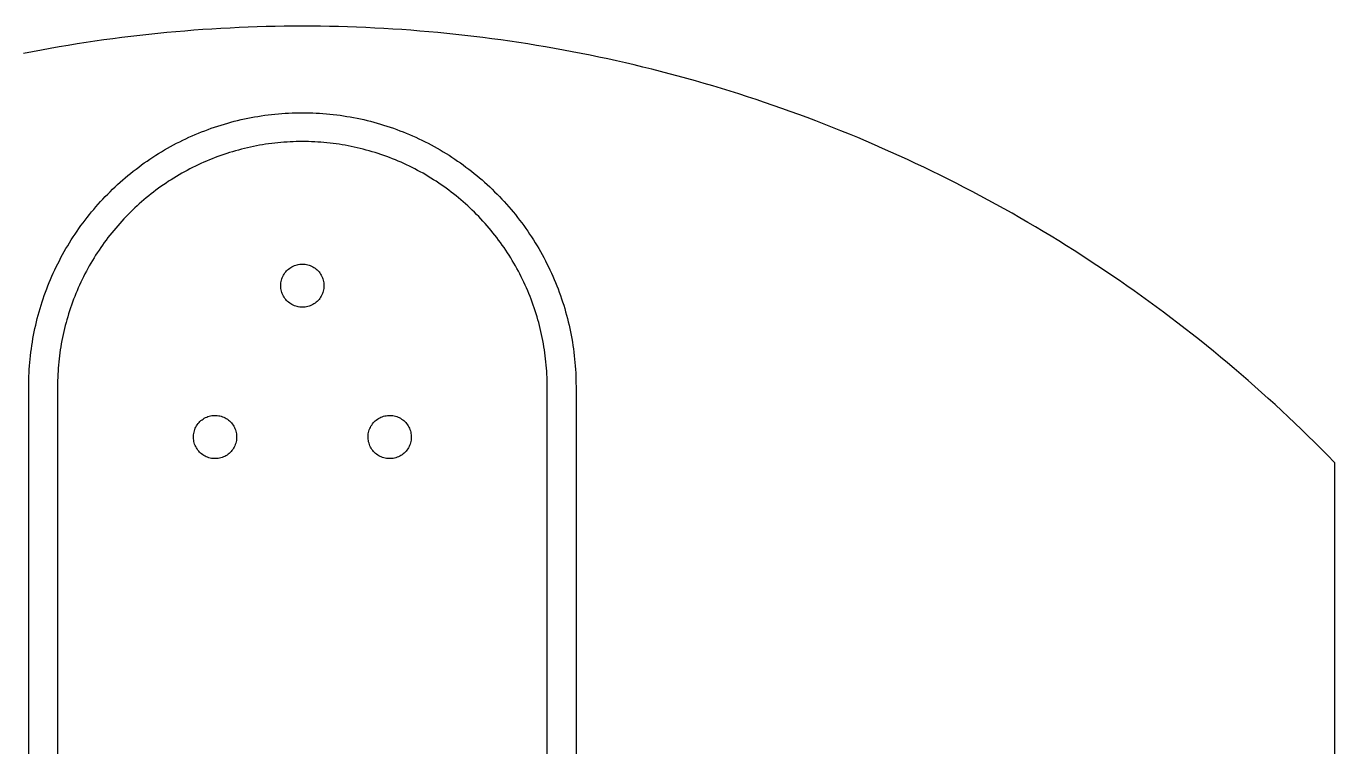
# Model space of a CAD drawing. Header units: metres. Extents: x -72 to 72, y -100 to 100.
# Drawn here: x -19.2 to 71.7, y 50 to 100 of the extents above; entities that cross this region are included whole.
import ezdxf

# ---------------------------------------------------------------- set-up
doc = ezdxf.new("R2010")
doc.units = ezdxf.units.M

msp = doc.modelspace()

# ---------------------------------------------------------------- linework, layer by layer
for p, q in [((-3.14107, 99.9507), (-3.76901, 99.9289)), ((-2.513, 99.9684), (-3.14107, 99.9507)), ((-1.88484, 99.9822), (-2.513, 99.9684)), ((-1.25659, 99.9921), (-1.88484, 99.9822)), ((-0.62831, 99.998), (-1.25659, 99.9921)), ((0, 100), (-0.62831, 99.998)), ((0.62831, 99.998), (0, 100)), ((1.25659, 99.9921), (0.62831, 99.998)), ((1.88484, 99.9822), (1.25659, 99.9921)), ((2.513, 99.9684), (1.88484, 99.9822)), ((3.14107, 99.9507), (2.513, 99.9684)), ((3.76901, 99.9289), (3.14107, 99.9507)), ((-13.779, 99.0461), (-14.4011, 98.9576)), ((-13.1564, 99.1308), (-13.779, 99.0461)), ((-12.5333, 99.2115), (-13.1564, 99.1308)), ((-11.9097, 99.2883), (-12.5333, 99.2115)), ((-11.2856, 99.3611), (-11.9097, 99.2883)), ((-10.6611, 99.4301), (-11.2856, 99.3611)), ((-10.0362, 99.4951), (-10.6611, 99.4301)), ((-9.41083, 99.5562), (-10.0362, 99.4951)), ((-8.78511, 99.6134), (-9.41083, 99.5562)), ((-8.15906, 99.6666), (-8.78511, 99.6134)), ((-7.53267, 99.7159), (-8.15906, 99.6666)), ((-6.90599, 99.7612), (-7.53267, 99.7159)), ((-6.27904, 99.8027), (-6.90599, 99.7612)), ((-5.65184, 99.8401), (-6.27904, 99.8027)), ((-5.02443, 99.8737), (-5.65184, 99.8401)), ((-4.3968, 99.9033), (-5.02443, 99.8737)), ((-3.76901, 99.9289), (-4.3968, 99.9033)), ((4.3968, 99.9033), (3.76901, 99.9289)), ((5.02443, 99.8737), (4.3968, 99.9033)), ((5.65184, 99.8401), (5.02443, 99.8737)), ((6.27904, 99.8027), (5.65184, 99.8401)), ((6.90599, 99.7612), (6.27904, 99.8027)), ((7.53267, 99.7159), (6.90599, 99.7612)), ((8.15906, 99.6666), (7.53267, 99.7159)), ((8.78511, 99.6134), (8.15906, 99.6666)), ((9.41083, 99.5562), (8.78511, 99.6134)), ((10.0362, 99.4951), (9.41083, 99.5562)), ((10.6611, 99.4301), (10.0362, 99.4951)), ((11.2856, 99.3611), (10.6611, 99.4301)), ((11.9097, 99.2883), (11.2856, 99.3611)), ((12.5333, 99.2115), (11.9097, 99.2883)), ((13.1564, 99.1308), (12.5333, 99.2115)), ((13.779, 99.0461), (13.1564, 99.1308)), ((14.4011, 98.9576), (13.779, 99.0461)), ((-18.7381, 98.2287), (-19.3549, 98.109)), ((-18.1206, 98.3445), (-18.7381, 98.2287)), ((-17.5023, 98.4564), (-18.1206, 98.3445)), ((-16.8833, 98.5645), (-17.5023, 98.4564)), ((-16.2637, 98.6686), (-16.8833, 98.5645)), ((-15.6434, 98.7688), (-16.2637, 98.6686)), ((-15.0226, 98.8652), (-15.6434, 98.7688)), ((-14.4011, 98.9576), (-15.0226, 98.8652)), ((15.0226, 98.8652), (14.4011, 98.9576)), ((15.6434, 98.7688), (15.0226, 98.8652)), ((16.2637, 98.6686), (15.6434, 98.7688)), ((16.8833, 98.5645), (16.2637, 98.6686)), ((17.5023, 98.4564), (16.8833, 98.5645)), ((18.1206, 98.3445), (17.5023, 98.4564)), ((18.7381, 98.2287), (18.1206, 98.3445)), ((19.3549, 98.109), (18.7381, 98.2287)), ((19.971, 97.9855), (19.3549, 98.109)), ((20.5863, 97.8581), (19.971, 97.9855)), ((21.2007, 97.7268), (20.5863, 97.8581)), ((21.8143, 97.5917), (21.2007, 97.7268)), ((22.4271, 97.4527), (21.8143, 97.5917)), ((23.0389, 97.3098), (22.4271, 97.4527)), ((23.6499, 97.1632), (23.0389, 97.3098)), ((24.2599, 97.0126), (23.6499, 97.1632)), ((24.869, 96.8583), (24.2599, 97.0126)), ((25.4771, 96.7001), (24.869, 96.8583)), ((26.0841, 96.5382), (25.4771, 96.7001)), ((26.6902, 96.3724), (26.0841, 96.5382)), ((27.2952, 96.2028), (26.6902, 96.3724)), ((27.8991, 96.0294), (27.2952, 96.2028)), ((28.5019, 95.8522), (27.8991, 96.0294)), ((29.1036, 95.6712), (28.5019, 95.8522)), ((29.7041, 95.4865), (29.1036, 95.6712)), ((30.3035, 95.2979), (29.7041, 95.4865)), ((30.9017, 95.1056), (30.3035, 95.2979)), ((31.4986, 94.9096), (30.9017, 95.1056)), ((32.0944, 94.7098), (31.4986, 94.9096)), ((32.6888, 94.5063), (32.0944, 94.7098)), ((33.282, 94.299), (32.6888, 94.5063)), ((-4.02811, 93.5681), (-3.79446, 93.6172)), ((-3.79446, 93.6172), (-3.56023, 93.6635)), ((-3.56023, 93.6635), (-3.32541, 93.7067)), ((-3.32541, 93.7067), (-3.09009, 93.747)), ((-3.09009, 93.747), (-2.85426, 93.7844)), ((-2.85426, 93.7844), (-2.618, 93.8188)), ((-2.618, 93.8188), (-2.3813, 93.8502)), ((-2.3813, 93.8502), (-2.14424, 93.8786)), ((-2.14424, 93.8786), (-1.90685, 93.9041)), ((-1.90685, 93.9041), (-1.66914, 93.9265)), ((-1.66914, 93.9265), (-1.43118, 93.946)), ((-1.43118, 93.946), (-1.19299, 93.9625)), ((-1.19299, 93.9625), (-0.95462, 93.976)), ((-0.95462, 93.976), (-0.7161, 93.9865)), ((-0.7161, 93.9865), (-0.47745, 93.994)), ((-0.47745, 93.994), (-0.23874, 93.9985)), ((-0.23874, 93.9985), (0, 94)), ((0, 94), (0.23875, 93.9985)), ((0.23875, 93.9985), (0.47746, 93.994)), ((0.47746, 93.994), (0.71611, 93.9865)), ((0.71611, 93.9865), (0.95464, 93.976)), ((0.95464, 93.976), (1.19301, 93.9625)), ((1.19301, 93.9625), (1.4312, 93.946)), ((1.4312, 93.946), (1.66916, 93.9265)), ((1.66916, 93.9265), (1.90686, 93.9041)), ((1.90686, 93.9041), (2.14426, 93.8786)), ((2.14426, 93.8786), (2.38132, 93.8502)), ((2.38132, 93.8502), (2.61801, 93.8188)), ((2.61801, 93.8188), (2.85428, 93.7844)), ((2.85428, 93.7844), (3.0901, 93.747)), ((3.0901, 93.747), (3.32542, 93.7067)), ((3.32542, 93.7067), (3.56024, 93.6635)), ((3.56024, 93.6635), (3.79448, 93.6172)), ((3.79448, 93.6172), (4.02812, 93.5681)), ((33.8738, 94.0881), (33.282, 94.299)), ((34.4643, 93.8734), (33.8738, 94.0881)), ((35.0534, 93.655), (34.4643, 93.8734)), ((35.6412, 93.4329), (35.0534, 93.655)), ((-6.99434, 92.6657), (-6.7718, 92.7522)), ((-6.7718, 92.7522), (-6.54819, 92.8359)), ((-6.54819, 92.8359), (-6.32355, 92.9168)), ((-6.32355, 92.9168), (-6.0979, 92.9949)), ((-6.0979, 92.9949), (-5.87131, 93.0701)), ((-5.87131, 93.0701), (-5.64377, 93.1424)), ((-5.64377, 93.1424), (-5.41534, 93.2119)), ((-5.41534, 93.2119), (-5.18607, 93.2785)), ((-5.18607, 93.2785), (-4.95596, 93.3422)), ((-4.95596, 93.3422), (-4.72508, 93.4031)), ((-4.72508, 93.4031), (-4.49345, 93.461)), ((-4.49345, 93.461), (-4.26112, 93.516)), ((-4.26112, 93.516), (-4.02811, 93.5681)), ((4.02812, 93.5681), (4.26114, 93.516)), ((4.26114, 93.516), (4.49347, 93.461)), ((4.49347, 93.461), (4.7251, 93.4031)), ((4.7251, 93.4031), (4.95598, 93.3422)), ((4.95598, 93.3422), (5.18608, 93.2785)), ((5.18608, 93.2785), (5.41536, 93.2119)), ((5.41536, 93.2119), (5.64378, 93.1424)), ((5.64378, 93.1424), (5.87132, 93.0701)), ((5.87132, 93.0701), (6.09792, 92.9949)), ((6.09792, 92.9949), (6.32356, 92.9168)), ((6.32356, 92.9168), (6.5482, 92.8359)), ((6.5482, 92.8359), (6.77182, 92.7522)), ((6.77182, 92.7522), (6.99435, 92.6657)), ((36.2275, 93.2071), (35.6412, 93.4329)), ((36.8125, 92.9776), (36.2275, 93.2071)), ((37.3959, 92.7445), (36.8125, 92.9776)), ((37.9779, 92.5077), (37.3959, 92.7445)), ((-8.94336, 91.7635), (-8.73199, 91.8746)), ((-8.73199, 91.8746), (-8.51926, 91.983)), ((-8.51926, 91.983), (-8.30518, 92.0887)), ((-8.30518, 92.0887), (-8.08978, 92.1917)), ((-8.08978, 92.1917), (-7.87311, 92.292)), ((-7.87311, 92.292), (-7.6552, 92.3896)), ((-7.6552, 92.3896), (-7.43608, 92.4844)), ((-7.43608, 92.4844), (-7.21577, 92.5765)), ((-7.21577, 92.5765), (-6.99434, 92.6657)), ((-2.76482, 91.7737), (-2.97537, 91.7376)), ((-2.55382, 91.8071), (-2.76482, 91.7737)), ((-2.34241, 91.8378), (-2.55382, 91.8071)), ((-2.13065, 91.8659), (-2.34241, 91.8378)), ((-1.91853, 91.8914), (-2.13065, 91.8659)), ((-1.70613, 91.9142), (-1.91853, 91.8914)), ((-1.49345, 91.9343), (-1.70613, 91.9142)), ((-1.28053, 91.9517), (-1.49345, 91.9343)), ((-1.06741, 91.9664), (-1.28053, 91.9517)), ((-0.85413, 91.9785), (-1.06741, 91.9664)), ((-0.64072, 91.9879), (-0.85413, 91.9785)), ((-0.42718, 91.9946), (-0.64072, 91.9879)), ((-0.21359, 91.9987), (-0.42718, 91.9946)), ((0, 92), (-0.21359, 91.9987)), ((0.21361, 91.9987), (0, 92)), ((0.4272, 91.9946), (0.21361, 91.9987)), ((0.64073, 91.9879), (0.4272, 91.9946)), ((0.85414, 91.9785), (0.64073, 91.9879)), ((1.06743, 91.9664), (0.85414, 91.9785)), ((1.28055, 91.9517), (1.06743, 91.9664)), ((1.49347, 91.9343), (1.28055, 91.9517)), ((1.70615, 91.9142), (1.49347, 91.9343)), ((1.91855, 91.8914), (1.70615, 91.9142)), ((2.13066, 91.8659), (1.91855, 91.8914)), ((2.34242, 91.8378), (2.13066, 91.8659)), ((2.55383, 91.8071), (2.34242, 91.8378)), ((2.76483, 91.7737), (2.55383, 91.8071)), ((2.97539, 91.7376), (2.76483, 91.7737)), ((6.99435, 92.6657), (7.21579, 92.5765)), ((7.21579, 92.5765), (7.4361, 92.4844)), ((7.4361, 92.4844), (7.65521, 92.3896)), ((7.65521, 92.3896), (7.87312, 92.292)), ((7.87312, 92.292), (8.0898, 92.1917)), ((8.0898, 92.1917), (8.30519, 92.0887)), ((8.30519, 92.0887), (8.51927, 91.983)), ((8.51927, 91.983), (8.73201, 91.8746)), ((8.73201, 91.8746), (8.94337, 91.7635)), ((38.5584, 92.2673), (37.9779, 92.5077)), ((39.1374, 92.0232), (38.5584, 92.2673)), ((39.7148, 91.7755), (39.1374, 92.0232)), ((40.2906, 91.5241), (39.7148, 91.7755)), ((-10.5806, 90.7813), (-10.3815, 90.913)), ((-10.3815, 90.913), (-10.1807, 91.0422)), ((-10.1807, 91.0422), (-9.9783, 91.1689)), ((-9.9783, 91.1689), (-9.77432, 91.293)), ((-9.77432, 91.293), (-9.56882, 91.4145)), ((-9.56882, 91.4145), (-9.3618, 91.5335)), ((-9.3618, 91.5335), (-9.15329, 91.6498)), ((-9.15329, 91.6498), (-8.94336, 91.7635)), ((-6.05898, 90.8836), (-6.25809, 90.8062)), ((-5.8589, 90.9585), (-6.05898, 90.8836)), ((-5.65791, 91.0308), (-5.8589, 90.9585)), ((-5.45602, 91.1007), (-5.65791, 91.0308)), ((-5.25327, 91.168), (-5.45602, 91.1007)), ((-5.04968, 91.2327), (-5.25327, 91.168)), ((-4.84531, 91.2949), (-5.04968, 91.2327)), ((-4.64017, 91.3545), (-4.84531, 91.2949)), ((-4.43428, 91.4115), (-4.64017, 91.3545)), ((-4.22771, 91.4659), (-4.43428, 91.4115)), ((-4.02046, 91.5177), (-4.22771, 91.4659)), ((-3.81258, 91.567), (-4.02046, 91.5177)), ((-3.6041, 91.6136), (-3.81258, 91.567)), ((-3.39505, 91.6575), (-3.6041, 91.6136)), ((-3.18546, 91.6989), (-3.39505, 91.6575)), ((-2.97537, 91.7376), (-3.18546, 91.6989)), ((3.18547, 91.6989), (2.97539, 91.7376)), ((3.39507, 91.6575), (3.18547, 91.6989)), ((3.60411, 91.6136), (3.39507, 91.6575)), ((3.81259, 91.567), (3.60411, 91.6136)), ((4.02048, 91.5177), (3.81259, 91.567)), ((4.22772, 91.4659), (4.02048, 91.5177)), ((4.4343, 91.4115), (4.22772, 91.4659)), ((4.64018, 91.3545), (4.4343, 91.4115)), ((4.84532, 91.2949), (4.64018, 91.3545)), ((5.0497, 91.2327), (4.84532, 91.2949)), ((5.25328, 91.168), (5.0497, 91.2327)), ((5.45604, 91.1007), (5.25328, 91.168)), ((5.65793, 91.0308), (5.45604, 91.1007)), ((5.85892, 90.9585), (5.65793, 91.0308)), ((6.05899, 90.8836), (5.85892, 90.9585)), ((6.2581, 90.8062), (6.05899, 90.8836)), ((8.94337, 91.7635), (9.15331, 91.6498)), ((9.15331, 91.6498), (9.36182, 91.5335)), ((9.36182, 91.5335), (9.56883, 91.4145)), ((9.56883, 91.4145), (9.77434, 91.293)), ((9.77434, 91.293), (9.97832, 91.1689)), ((9.97832, 91.1689), (10.1807, 91.0422)), ((10.1807, 91.0422), (10.3815, 90.913)), ((10.3815, 90.913), (10.5806, 90.7813)), ((40.8649, 91.2691), (40.2906, 91.5241)), ((41.4375, 91.0106), (40.8649, 91.2691)), ((42.0086, 90.7484), (41.4375, 91.0106)), ((-11.7393, 89.9395), (-11.5507, 90.0858)), ((-11.5507, 90.0858), (-11.3602, 90.2298)), ((-11.3602, 90.2298), (-11.1679, 90.3713)), ((-11.1679, 90.3713), (-10.9739, 90.5104)), ((-10.9739, 90.5104), (-10.7781, 90.6471)), ((-10.7781, 90.6471), (-10.5806, 90.7813)), ((-8.00194, 89.9989), (-8.18979, 89.8972)), ((-7.81284, 90.0983), (-8.00194, 89.9989)), ((-7.6225, 90.1953), (-7.81284, 90.0983)), ((-7.43094, 90.2899), (-7.6225, 90.1953)), ((-7.23822, 90.382), (-7.43094, 90.2899)), ((-7.04436, 90.4718), (-7.23822, 90.382)), ((-6.84938, 90.5591), (-7.04436, 90.4718)), ((-6.65334, 90.6439), (-6.84938, 90.5591)), ((-6.45622, 90.7263), (-6.65334, 90.6439)), ((-6.25809, 90.8062), (-6.45622, 90.7263)), ((6.45624, 90.7263), (6.2581, 90.8062)), ((6.65335, 90.6439), (6.45624, 90.7263)), ((6.8494, 90.5591), (6.65335, 90.6439)), ((7.04437, 90.4718), (6.8494, 90.5591)), ((7.23824, 90.382), (7.04437, 90.4718)), ((7.43095, 90.2899), (7.23824, 90.382)), ((7.62251, 90.1953), (7.43095, 90.2899)), ((7.81285, 90.0983), (7.62251, 90.1953)), ((8.00195, 89.9989), (7.81285, 90.0983)), ((8.1898, 89.8972), (8.00195, 89.9989)), ((10.5806, 90.7813), (10.7781, 90.6471)), ((10.7781, 90.6471), (10.9739, 90.5104)), ((10.9739, 90.5104), (11.1679, 90.3713)), ((11.1679, 90.3713), (11.3602, 90.2298)), ((11.3602, 90.2298), (11.5507, 90.0858)), ((11.5507, 90.0858), (11.7393, 89.9395)), ((42.5779, 90.4827), (42.0086, 90.7484)), ((43.1456, 90.2134), (42.5779, 90.4827)), ((43.7116, 89.9405), (43.1456, 90.2134)), ((-12.8313, 89.0127), (-12.6542, 89.1729)), ((-12.6542, 89.1729), (-12.4751, 89.3308)), ((-12.4751, 89.3308), (-12.294, 89.4864)), ((-12.294, 89.4864), (-12.111, 89.6397)), ((-12.111, 89.6397), (-11.9261, 89.7908)), ((-11.9261, 89.7908), (-11.7393, 89.9395)), ((-9.46686, 89.1201), (-9.64355, 89)), ((-9.28868, 89.238), (-9.46686, 89.1201)), ((-9.10904, 89.3536), (-9.28868, 89.238)), ((-8.92795, 89.4669), (-9.10904, 89.3536)), ((-8.74545, 89.5779), (-8.92795, 89.4669)), ((-8.56157, 89.6867), (-8.74545, 89.5779)), ((-8.37634, 89.7931), (-8.56157, 89.6867)), ((-8.18979, 89.8972), (-8.37634, 89.7931)), ((8.37636, 89.7931), (8.1898, 89.8972)), ((8.56158, 89.6867), (8.37636, 89.7931)), ((8.74547, 89.5779), (8.56158, 89.6867)), ((8.92796, 89.4669), (8.74547, 89.5779)), ((9.10905, 89.3536), (8.92796, 89.4669)), ((9.2887, 89.238), (9.10905, 89.3536)), ((9.46687, 89.1201), (9.2887, 89.238)), ((9.64357, 89), (9.46687, 89.1201)), ((11.7393, 89.9395), (11.9261, 89.7908)), ((11.9261, 89.7908), (12.1111, 89.6397)), ((12.1111, 89.6397), (12.2941, 89.4864)), ((12.2941, 89.4864), (12.4751, 89.3308)), ((12.4751, 89.3308), (12.6542, 89.1729)), ((12.6542, 89.1729), (12.8313, 89.0127)), ((44.2758, 89.6641), (43.7116, 89.9405)), ((44.8383, 89.3841), (44.2758, 89.6641)), ((45.399, 89.1006), (44.8383, 89.3841)), ((45.958, 88.8136), (45.399, 89.1006)), ((-13.8504, 88.0064), (-13.6859, 88.1794)), ((-13.6859, 88.1794), (-13.5191, 88.3503)), ((-13.5191, 88.3503), (-13.3503, 88.5192)), ((-13.3503, 88.5192), (-13.1794, 88.6859)), ((-13.1794, 88.6859), (-13.0064, 88.8504)), ((-13.0064, 88.8504), (-12.8313, 89.0127)), ((-10.6707, 88.2339), (-10.8362, 88.0987)), ((-10.5036, 88.3669), (-10.6707, 88.2339)), ((-10.3348, 88.4978), (-10.5036, 88.3669)), ((-10.1644, 88.6266), (-10.3348, 88.4978)), ((-9.99232, 88.7533), (-10.1644, 88.6266)), ((-9.81871, 88.8778), (-9.99232, 88.7533)), ((-9.64355, 89), (-9.81871, 88.8778)), ((9.81873, 88.8778), (9.64357, 89)), ((9.99234, 88.7533), (9.81873, 88.8778)), ((10.1644, 88.6266), (9.99234, 88.7533)), ((10.3348, 88.4978), (10.1644, 88.6266)), ((10.5036, 88.3669), (10.3348, 88.4978)), ((10.6707, 88.2339), (10.5036, 88.3669)), ((10.8362, 88.0987), (10.6707, 88.2339)), ((12.8313, 89.0127), (13.0064, 88.8504)), ((13.0064, 88.8504), (13.1794, 88.6859)), ((13.1794, 88.6859), (13.3503, 88.5192)), ((13.3503, 88.5192), (13.5192, 88.3503)), ((13.5192, 88.3503), (13.6859, 88.1794)), ((13.6859, 88.1794), (13.8504, 88.0064)), ((46.5151, 88.5231), (45.958, 88.8136)), ((47.0704, 88.2291), (46.5151, 88.5231)), ((47.6238, 87.9316), (47.0704, 88.2291)), ((-14.6397, 87.1111), (-14.4864, 87.2941)), ((-14.4864, 87.2941), (-14.3307, 87.4751)), ((-14.3307, 87.4751), (-14.1729, 87.6542)), ((-14.1729, 87.6542), (-14.0127, 87.8313)), ((-14.0127, 87.8313), (-13.8504, 88.0064)), ((-11.7921, 87.2452), (-11.945, 87.0961)), ((-11.6373, 87.3925), (-11.7921, 87.2452)), ((-11.4806, 87.5377), (-11.6373, 87.3925)), ((-11.3222, 87.681), (-11.4806, 87.5377)), ((-11.1619, 87.8223), (-11.3222, 87.681)), ((-10.9999, 87.9615), (-11.1619, 87.8223)), ((-10.8362, 88.0987), (-10.9999, 87.9615)), ((10.9999, 87.9615), (10.8362, 88.0987)), ((11.162, 87.8223), (10.9999, 87.9615)), ((11.3222, 87.681), (11.162, 87.8223)), ((11.4807, 87.5377), (11.3222, 87.681)), ((11.6373, 87.3925), (11.4807, 87.5377)), ((11.7921, 87.2452), (11.6373, 87.3925)), ((11.945, 87.0961), (11.7921, 87.2452)), ((13.8504, 88.0064), (14.0127, 87.8313)), ((14.0127, 87.8313), (14.1729, 87.6542)), ((14.1729, 87.6542), (14.3308, 87.4751)), ((14.3308, 87.4751), (14.4864, 87.2941)), ((14.4864, 87.2941), (14.6397, 87.1111)), ((48.1754, 87.6307), (47.6238, 87.9316)), ((48.725, 87.3262), (48.1754, 87.6307)), ((49.2727, 87.0184), (48.725, 87.3262)), ((-15.3713, 86.1679), (-15.2298, 86.3602)), ((-15.2298, 86.3602), (-15.0858, 86.5507)), ((-15.0858, 86.5507), (-14.9395, 86.7393)), ((-14.9395, 86.7393), (-14.7908, 86.9261)), ((-14.7908, 86.9261), (-14.6397, 87.1111)), ((-12.681, 86.3222), (-12.8223, 86.162)), ((-12.5377, 86.4807), (-12.681, 86.3222)), ((-12.3924, 86.6373), (-12.5377, 86.4807)), ((-12.2452, 86.7921), (-12.3924, 86.6373)), ((-12.0961, 86.945), (-12.2452, 86.7921)), ((-11.945, 87.0961), (-12.0961, 86.945)), ((12.0961, 86.945), (11.945, 87.0961)), ((12.2452, 86.7921), (12.0961, 86.945)), ((12.3925, 86.6373), (12.2452, 86.7921)), ((12.5377, 86.4807), (12.3925, 86.6373)), ((12.681, 86.3222), (12.5377, 86.4807)), ((12.8223, 86.162), (12.681, 86.3222)), ((14.6397, 87.1111), (14.7908, 86.9261)), ((14.7908, 86.9261), (14.9395, 86.7393)), ((14.9395, 86.7393), (15.0858, 86.5507)), ((15.0858, 86.5507), (15.2298, 86.3602)), ((15.2298, 86.3602), (15.3713, 86.1679)), ((49.8185, 86.7071), (49.2727, 87.0184)), ((50.3623, 86.3923), (49.8185, 86.7071)), ((50.9041, 86.0742), (50.3623, 86.3923)), ((-15.913, 85.3815), (-15.7813, 85.5806)), ((-15.7813, 85.5806), (-15.6471, 85.7781)), ((-15.6471, 85.7781), (-15.5104, 85.9739)), ((-15.5104, 85.9739), (-15.3713, 86.1679)), ((-13.3669, 85.5036), (-13.4978, 85.3348)), ((-13.2338, 85.6707), (-13.3669, 85.5036)), ((-13.0987, 85.8362), (-13.2338, 85.6707)), ((-12.9615, 85.9999), (-13.0987, 85.8362)), ((-12.8223, 86.162), (-12.9615, 85.9999)), ((12.9615, 85.9999), (12.8223, 86.162)), ((13.0987, 85.8362), (12.9615, 85.9999)), ((13.2339, 85.6707), (13.0987, 85.8362)), ((13.3669, 85.5036), (13.2339, 85.6707)), ((13.4978, 85.3348), (13.3669, 85.5036)), ((15.3713, 86.1679), (15.5104, 85.9739)), ((15.5104, 85.9739), (15.6471, 85.7781)), ((15.6471, 85.7781), (15.7813, 85.5806)), ((15.7813, 85.5806), (15.913, 85.3815)), ((51.4439, 85.7527), (50.9041, 86.0742)), ((51.9817, 85.4277), (51.4439, 85.7527)), ((52.5175, 85.0994), (51.9817, 85.4277)), ((-16.5335, 84.3618), (-16.4145, 84.5688)), ((-16.4145, 84.5688), (-16.293, 84.7743)), ((-16.293, 84.7743), (-16.1689, 84.9783)), ((-16.1689, 84.9783), (-16.0422, 85.1807)), ((-16.0422, 85.1807), (-15.913, 85.3815)), ((-14, 84.6436), (-14.1201, 84.4669)), ((-13.8777, 84.8187), (-14, 84.6436)), ((-13.7533, 84.9923), (-13.8777, 84.8187)), ((-13.6266, 85.1644), (-13.7533, 84.9923)), ((-13.4978, 85.3348), (-13.6266, 85.1644)), ((13.6266, 85.1644), (13.4978, 85.3348)), ((13.7533, 84.9923), (13.6266, 85.1644)), ((13.8778, 84.8187), (13.7533, 84.9923)), ((14, 84.6436), (13.8778, 84.8187)), ((14.1201, 84.4669), (14, 84.6436)), ((15.913, 85.3815), (16.0422, 85.1807)), ((16.0422, 85.1807), (16.1689, 84.9783)), ((16.1689, 84.9783), (16.293, 84.7743)), ((16.293, 84.7743), (16.4145, 84.5688)), ((16.4145, 84.5688), (16.5335, 84.3618)), ((53.0511, 84.7678), (52.5175, 85.0994)), ((53.5827, 84.4328), (53.0511, 84.7678)), ((-16.983, 83.5193), (-16.8746, 83.732)), ((-16.8746, 83.732), (-16.7635, 83.9434)), ((-16.7635, 83.9434), (-16.6498, 84.1533)), ((-16.6498, 84.1533), (-16.5335, 84.3618)), ((-14.5779, 83.7455), (-14.6867, 83.5616)), ((-14.4669, 83.928), (-14.5779, 83.7455)), ((-14.3535, 84.1091), (-14.4669, 83.928)), ((-14.238, 84.2887), (-14.3535, 84.1091)), ((-14.1201, 84.4669), (-14.238, 84.2887)), ((14.238, 84.2887), (14.1201, 84.4669)), ((14.3536, 84.1091), (14.238, 84.2887)), ((14.4669, 83.928), (14.3536, 84.1091)), ((14.5779, 83.7455), (14.4669, 83.928)), ((14.6867, 83.5616), (14.5779, 83.7455)), ((16.5335, 84.3618), (16.6498, 84.1533)), ((16.6498, 84.1533), (16.7635, 83.9434)), ((16.7635, 83.9434), (16.8746, 83.732)), ((16.8746, 83.732), (16.983, 83.5193)), ((54.1121, 84.0945), (53.5827, 84.4328)), ((54.6394, 83.7528), (54.1121, 84.0945)), ((55.1646, 83.4078), (54.6394, 83.7528)), ((-17.3896, 82.6552), (-17.292, 82.8731)), ((-17.292, 82.8731), (-17.1917, 83.0898)), ((-17.1917, 83.0898), (-17.0887, 83.3052)), ((-17.0887, 83.3052), (-16.983, 83.5193)), ((-15.0983, 82.8129), (-15.1953, 82.6225)), ((-14.9989, 83.002), (-15.0983, 82.8129)), ((-14.8972, 83.1898), (-14.9989, 83.002)), ((-14.7931, 83.3764), (-14.8972, 83.1898)), ((-14.6867, 83.5616), (-14.7931, 83.3764)), ((-1.35722, 82.6387), (-1.31444, 82.7226)), ((-1.31444, 82.7226), (-1.26646, 82.8037)), ((-1.26646, 82.8037), (-1.2135, 82.8817)), ((-1.2135, 82.8817), (-1.15575, 82.9561)), ((-1.15575, 82.9561), (-1.09343, 83.0268)), ((-1.09343, 83.0268), (-1.02679, 83.0934)), ((-1.02679, 83.0934), (-0.95612, 83.1558)), ((-0.95612, 83.1558), (-0.88165, 83.2135)), ((-0.88165, 83.2135), (-0.80371, 83.2665)), ((-0.80371, 83.2665), (-0.72261, 83.3145)), ((-0.72261, 83.3145), (-0.63864, 83.3572)), ((-0.63864, 83.3572), (-0.55217, 83.3947)), ((-0.55217, 83.3947), (-0.4635, 83.4266)), ((-0.4635, 83.4266), (-0.37302, 83.4529)), ((-0.37302, 83.4529), (-0.28105, 83.4734)), ((-0.28105, 83.4734), (-0.18797, 83.4882)), ((-0.18797, 83.4882), (-0.09416, 83.497)), ((-0.09416, 83.497), (0, 83.5)), ((0, 83.5), (0.09418, 83.497)), ((0.09418, 83.497), (0.18799, 83.4882)), ((0.18799, 83.4882), (0.28107, 83.4734)), ((0.28107, 83.4734), (0.37303, 83.4529)), ((0.37303, 83.4529), (0.46352, 83.4266)), ((0.46352, 83.4266), (0.55219, 83.3947)), ((0.55219, 83.3947), (0.63866, 83.3572)), ((0.63866, 83.3572), (0.72263, 83.3145)), ((0.72263, 83.3145), (0.80373, 83.2665)), ((0.80373, 83.2665), (0.88167, 83.2135)), ((0.88167, 83.2135), (0.95613, 83.1558)), ((0.95613, 83.1558), (1.02681, 83.0934)), ((1.02681, 83.0934), (1.09344, 83.0268)), ((1.09344, 83.0268), (1.15576, 82.9561)), ((1.15576, 82.9561), (1.21352, 82.8817)), ((1.21352, 82.8817), (1.26648, 82.8037)), ((1.26648, 82.8037), (1.31445, 82.7226)), ((1.31445, 82.7226), (1.35724, 82.6387)), ((14.7931, 83.3764), (14.6867, 83.5616)), ((14.8972, 83.1898), (14.7931, 83.3764)), ((14.9989, 83.002), (14.8972, 83.1898)), ((15.0983, 82.8129), (14.9989, 83.002)), ((15.1953, 82.6225), (15.0983, 82.8129)), ((16.983, 83.5193), (17.0887, 83.3052)), ((17.0887, 83.3052), (17.1917, 83.0898)), ((17.1917, 83.0898), (17.292, 82.8731)), ((17.292, 82.8731), (17.3896, 82.6552)), ((55.6876, 83.0596), (55.1646, 83.4078)), ((56.2083, 82.7081), (55.6876, 83.0596)), ((56.7269, 82.3533), (56.2083, 82.7081)), ((-17.7522, 81.7718), (-17.6657, 81.9944)), ((-17.6657, 81.9944), (-17.5765, 82.2158)), ((-17.5765, 82.2158), (-17.4844, 82.4361)), ((-17.4844, 82.4361), (-17.3896, 82.6552)), ((-15.5591, 81.8494), (-15.6439, 81.6534)), ((-15.4718, 82.0444), (-15.5591, 81.8494)), ((-15.382, 82.2382), (-15.4718, 82.0444)), ((-15.2899, 82.431), (-15.382, 82.2382)), ((-15.1953, 82.6225), (-15.2899, 82.431)), ((-1.49997, 82), (-1.49702, 82.0942)), ((-1.49702, 81.9058), (-1.49997, 82)), ((-1.49702, 82.0942), (-1.48814, 82.188)), ((-1.48814, 81.812), (-1.49702, 81.9058)), ((-1.48814, 82.188), (-1.4734, 82.2811)), ((-1.4734, 81.7189), (-1.48814, 81.812)), ((-1.4734, 82.2811), (-1.45285, 82.373)), ((-1.45285, 82.373), (-1.42656, 82.4635)), ((-1.42656, 82.4635), (-1.39464, 82.5522)), ((-1.39464, 82.5522), (-1.35722, 82.6387)), ((1.35724, 82.6387), (1.39465, 82.5522)), ((1.39465, 82.5522), (1.42657, 82.4635)), ((1.42657, 82.4635), (1.45287, 82.373)), ((1.45287, 82.373), (1.47342, 82.2811)), ((1.47342, 82.2811), (1.48816, 82.188)), ((1.48816, 81.812), (1.47342, 81.7189)), ((1.48816, 82.188), (1.49704, 82.0942)), ((1.49704, 81.9058), (1.48816, 81.812)), ((1.49704, 82.0942), (1.5, 82)), ((1.5, 82), (1.49704, 81.9058)), ((15.2899, 82.431), (15.1953, 82.6225)), ((15.382, 82.2382), (15.2899, 82.431)), ((15.4718, 82.0444), (15.382, 82.2382)), ((15.5591, 81.8494), (15.4718, 82.0444)), ((15.6439, 81.6534), (15.5591, 81.8494)), ((17.3896, 82.6552), (17.4844, 82.4361)), ((17.4844, 82.4361), (17.5765, 82.2158)), ((17.5765, 82.2158), (17.6657, 81.9944)), ((17.6657, 81.9944), (17.7522, 81.7718)), ((57.2432, 81.9952), (56.7269, 82.3533)), ((57.7573, 81.6339), (57.2432, 81.9952)), ((-18.1424, 80.6438), (-18.0701, 80.8713)), ((-18.0701, 80.8713), (-17.9949, 81.0979)), ((-17.9949, 81.0979), (-17.9168, 81.3236)), ((-17.9168, 81.3236), (-17.8359, 81.5482)), ((-17.8359, 81.5482), (-17.7522, 81.7718)), ((-15.8836, 81.059), (-15.9585, 80.8589)), ((-15.8062, 81.2581), (-15.8836, 81.059)), ((-15.7263, 81.4562), (-15.8062, 81.2581)), ((-15.6439, 81.6534), (-15.7263, 81.4562)), ((-1.45285, 81.627), (-1.4734, 81.7189)), ((-1.42656, 81.5365), (-1.45285, 81.627)), ((-1.39464, 81.4478), (-1.42656, 81.5365)), ((-1.35722, 81.3613), (-1.39464, 81.4478)), ((-1.31444, 81.2774), (-1.35722, 81.3613)), ((-1.26646, 81.1963), (-1.31444, 81.2774)), ((-1.2135, 81.1183), (-1.26646, 81.1963)), ((-1.15575, 81.0439), (-1.2135, 81.1183)), ((-1.09343, 80.9732), (-1.15575, 81.0439)), ((-1.02679, 80.9065), (-1.09343, 80.9732)), ((-0.95612, 80.8442), (-1.02679, 80.9065)), ((1.02681, 80.9065), (0.95613, 80.8442)), ((1.09344, 80.9732), (1.02681, 80.9065)), ((1.15576, 81.0439), (1.09344, 80.9732)), ((1.21352, 81.1183), (1.15576, 81.0439)), ((1.26648, 81.1963), (1.21352, 81.1183)), ((1.31445, 81.2774), (1.26648, 81.1963)), ((1.35724, 81.3613), (1.31445, 81.2774)), ((1.39465, 81.4478), (1.35724, 81.3613)), ((1.42657, 81.5365), (1.39465, 81.4478)), ((1.45287, 81.627), (1.42657, 81.5365)), ((1.47342, 81.7189), (1.45287, 81.627)), ((15.7263, 81.4562), (15.6439, 81.6534)), ((15.8062, 81.2581), (15.7263, 81.4562)), ((15.8836, 81.059), (15.8062, 81.2581)), ((15.9585, 80.8589), (15.8836, 81.059)), ((17.7522, 81.7718), (17.8359, 81.5482)), ((17.8359, 81.5482), (17.9168, 81.3236)), ((17.9168, 81.3236), (17.9949, 81.0979)), ((17.9949, 81.0979), (18.0701, 80.8713)), ((18.0701, 80.8713), (18.1424, 80.6438)), ((58.269, 81.2694), (57.7573, 81.6339)), ((58.7785, 80.9017), (58.269, 81.2694)), ((59.2857, 80.5308), (58.7785, 80.9017)), ((-18.3422, 79.956), (-18.2785, 80.1861)), ((-18.2785, 80.1861), (-18.2119, 80.4154)), ((-18.2119, 80.4154), (-18.1424, 80.6438)), ((-16.2327, 80.0497), (-16.2949, 79.8453)), ((-16.168, 80.2533), (-16.2327, 80.0497)), ((-16.1007, 80.456), (-16.168, 80.2533)), ((-16.0308, 80.6579), (-16.1007, 80.456)), ((-15.9585, 80.8589), (-16.0308, 80.6579)), ((-0.88165, 80.7865), (-0.95612, 80.8442)), ((-0.80371, 80.7335), (-0.88165, 80.7865)), ((-0.72261, 80.6855), (-0.80371, 80.7335)), ((-0.63864, 80.6427), (-0.72261, 80.6855)), ((-0.55217, 80.6053), (-0.63864, 80.6427)), ((-0.4635, 80.5734), (-0.55217, 80.6053)), ((-0.37302, 80.5471), (-0.4635, 80.5734)), ((-0.28105, 80.5266), (-0.37302, 80.5471)), ((-0.18797, 80.5118), (-0.28105, 80.5266)), ((-0.09416, 80.5029), (-0.18797, 80.5118)), ((0, 80.5), (-0.09416, 80.5029)), ((0.09418, 80.5029), (0, 80.5)), ((0.18799, 80.5118), (0.09418, 80.5029)), ((0.28107, 80.5266), (0.18799, 80.5118)), ((0.37303, 80.5471), (0.28107, 80.5266)), ((0.46352, 80.5734), (0.37303, 80.5471)), ((0.55219, 80.6053), (0.46352, 80.5734)), ((0.63866, 80.6427), (0.55219, 80.6053)), ((0.72263, 80.6855), (0.63866, 80.6427)), ((0.80373, 80.7335), (0.72263, 80.6855)), ((0.88167, 80.7865), (0.80373, 80.7335)), ((0.95613, 80.8442), (0.88167, 80.7865)), ((16.0308, 80.6579), (15.9585, 80.8589)), ((16.1007, 80.456), (16.0308, 80.6579)), ((16.168, 80.2533), (16.1007, 80.456)), ((16.2327, 80.0497), (16.168, 80.2533)), ((16.2949, 79.8453), (16.2327, 80.0497)), ((18.1424, 80.6438), (18.2119, 80.4154)), ((18.2119, 80.4154), (18.2785, 80.1861)), ((18.2785, 80.1861), (18.3422, 79.956)), ((59.7905, 80.1567), (59.2857, 80.5308)), ((60.293, 79.7794), (59.7905, 80.1567)), ((-18.5681, 79.0281), (-18.516, 79.2611)), ((-18.516, 79.2611), (-18.461, 79.4935)), ((-18.461, 79.4935), (-18.4031, 79.7251)), ((-18.4031, 79.7251), (-18.3422, 79.956)), ((-16.4659, 79.2277), (-16.5177, 79.0205)), ((-16.4115, 79.4343), (-16.4659, 79.2277)), ((-16.3545, 79.6402), (-16.4115, 79.4343)), ((-16.2949, 79.8453), (-16.3545, 79.6402)), ((16.3545, 79.6402), (16.2949, 79.8453)), ((16.4115, 79.4343), (16.3545, 79.6402)), ((16.4659, 79.2277), (16.4115, 79.4343)), ((16.5177, 79.0205), (16.4659, 79.2277)), ((18.3422, 79.956), (18.4031, 79.7251)), ((18.4031, 79.7251), (18.461, 79.4935)), ((18.461, 79.4935), (18.516, 79.2611)), ((18.516, 79.2611), (18.5681, 79.0281)), ((60.793, 79.399), (60.293, 79.7794)), ((61.2907, 79.0155), (60.793, 79.399)), ((-18.747, 78.0901), (-18.7067, 78.3254)), ((-18.7067, 78.3254), (-18.6635, 78.5602)), ((-18.6635, 78.5602), (-18.6172, 78.7945)), ((-18.6172, 78.7945), (-18.5681, 79.0281)), ((-16.6989, 78.1855), (-16.7376, 77.9754)), ((-16.6575, 78.3951), (-16.6989, 78.1855)), ((-16.6136, 78.6041), (-16.6575, 78.3951)), ((-16.567, 78.8126), (-16.6136, 78.6041)), ((-16.5177, 79.0205), (-16.567, 78.8126)), ((16.567, 78.8126), (16.5177, 79.0205)), ((16.6136, 78.6041), (16.567, 78.8126)), ((16.6575, 78.3951), (16.6136, 78.6041)), ((16.6989, 78.1855), (16.6575, 78.3951)), ((16.7376, 77.9754), (16.6989, 78.1855)), ((18.5681, 79.0281), (18.6172, 78.7945)), ((18.6172, 78.7945), (18.6635, 78.5602)), ((18.6635, 78.5602), (18.7067, 78.3254)), ((18.7067, 78.3254), (18.747, 78.0901)), ((61.7859, 78.6288), (61.2907, 79.0155)), ((62.2788, 78.2391), (61.7859, 78.6288)), ((62.7691, 77.8462), (62.2788, 78.2391)), ((-18.8786, 77.1443), (-18.8502, 77.3813)), ((-18.8502, 77.3813), (-18.8188, 77.618)), ((-18.8188, 77.618), (-18.7844, 77.8543)), ((-18.7844, 77.8543), (-18.747, 78.0901)), ((-16.8378, 77.3424), (-16.8659, 77.1307)), ((-16.8071, 77.5538), (-16.8378, 77.3424)), ((-16.7737, 77.7648), (-16.8071, 77.5538)), ((-16.7376, 77.9754), (-16.7737, 77.7648)), ((16.7737, 77.7648), (16.7376, 77.9754)), ((16.8071, 77.5538), (16.7737, 77.7648)), ((16.8378, 77.3424), (16.8071, 77.5538)), ((16.8659, 77.1307), (16.8378, 77.3424)), ((18.747, 78.0901), (18.7844, 77.8543)), ((18.7844, 77.8543), (18.8188, 77.618)), ((18.8188, 77.618), (18.8502, 77.3813)), ((18.8502, 77.3813), (18.8786, 77.1443)), ((63.257, 77.4503), (62.7691, 77.8462)), ((63.7424, 77.0513), (63.257, 77.4503)), ((-18.9625, 76.193), (-18.946, 76.4312)), ((-18.946, 76.4312), (-18.9265, 76.6692)), ((-18.9265, 76.6692), (-18.9041, 76.9069)), ((-18.9041, 76.9069), (-18.8786, 77.1443)), ((-16.9343, 76.4935), (-16.9517, 76.2805)), ((-16.9142, 76.7061), (-16.9343, 76.4935)), ((-16.8914, 76.9185), (-16.9142, 76.7061)), ((-16.8659, 77.1307), (-16.8914, 76.9185)), ((16.8914, 76.9185), (16.8659, 77.1307)), ((16.9142, 76.7061), (16.8914, 76.9185)), ((16.9343, 76.4935), (16.9142, 76.7061)), ((16.9517, 76.2805), (16.9343, 76.4935)), ((18.8786, 77.1443), (18.9041, 76.9069)), ((18.9041, 76.9069), (18.9265, 76.6692)), ((18.9265, 76.6692), (18.946, 76.4312)), ((18.946, 76.4312), (18.9625, 76.193)), ((64.2253, 76.6493), (63.7424, 77.0513)), ((64.7056, 76.2442), (64.2253, 76.6493)), ((-18.9985, 75.2388), (-18.994, 75.4775)), ((-18.994, 75.4775), (-18.9865, 75.7161)), ((-18.9865, 75.7161), (-18.976, 75.9546)), ((-18.976, 75.9546), (-18.9625, 76.193)), ((-16.9946, 75.4272), (-16.9987, 75.2136)), ((-16.9879, 75.6407), (-16.9946, 75.4272)), ((-16.9785, 75.8541), (-16.9879, 75.6407)), ((-16.9664, 76.0674), (-16.9785, 75.8541)), ((-16.9517, 76.2805), (-16.9664, 76.0674)), ((16.9664, 76.0674), (16.9517, 76.2805)), ((16.9785, 75.8541), (16.9664, 76.0674)), ((16.9879, 75.6407), (16.9785, 75.8541)), ((16.9946, 75.4272), (16.9879, 75.6407)), ((16.9987, 75.2136), (16.9946, 75.4272)), ((18.9625, 76.193), (18.976, 75.9546)), ((18.976, 75.9546), (18.9865, 75.7161)), ((18.9865, 75.7161), (18.994, 75.4775)), ((18.994, 75.4775), (18.9985, 75.2388)), ((65.1834, 75.8362), (64.7056, 76.2442)), ((65.6586, 75.4251), (65.1834, 75.8362)), ((66.1312, 75.0111), (65.6586, 75.4251)), ((-19, 75), (-18.9985, 75.2388)), ((-18.9971, 24.9247), (-19, 75)), ((-16.9987, 75.2136), (-17, 75)), ((-17, 75), (-17, 25)), ((17, 75), (16.9987, 75.2136)), ((17.0028, 24.9247), (17, 75)), ((18.9985, 75.2388), (19, 75)), ((19, 75), (19, 25)), ((66.6012, 74.5941), (66.1312, 75.0111)), ((67.0685, 74.1742), (66.6012, 74.5941)), ((67.5333, 73.7513), (67.0685, 74.1742)), ((67.9953, 73.3255), (67.5333, 73.7513)), ((-7.0423, 72.6355), (-6.96907, 72.6948)), ((-6.96907, 72.6948), (-6.89226, 72.7494)), ((-6.89226, 72.7494), (-6.81216, 72.799)), ((-6.81216, 72.799), (-6.72913, 72.8436)), ((-6.72913, 72.8436), (-6.64345, 72.8828)), ((-6.64345, 72.8828), (-6.55547, 72.9166)), ((-6.55547, 72.9166), (-6.46555, 72.9447)), ((-6.46555, 72.9447), (-6.37404, 72.9672)), ((-6.37404, 72.9672), (-6.2813, 72.9839)), ((-6.2813, 72.9839), (-6.18768, 72.9948)), ((-6.18768, 72.9948), (-6.09358, 72.9997)), ((-6.09358, 72.9997), (-5.99936, 72.9987)), ((-5.99936, 72.9987), (-5.90538, 72.9918)), ((-5.90538, 72.9918), (-5.81201, 72.979)), ((-5.81201, 72.979), (-5.71965, 72.9604)), ((-5.71965, 72.9604), (-5.62862, 72.936)), ((-5.62862, 72.936), (-5.53931, 72.9059)), ((-5.53931, 72.9059), (-5.45207, 72.8703)), ((-5.45207, 72.8703), (-5.36723, 72.8293)), ((-5.36723, 72.8293), (-5.28513, 72.7831)), ((-5.28513, 72.7831), (-5.2061, 72.7317)), ((-5.2061, 72.7317), (-5.13045, 72.6756)), ((5.13045, 72.6756), (5.2061, 72.7317)), ((5.2061, 72.7317), (5.28513, 72.7831)), ((5.28513, 72.7831), (5.36723, 72.8293)), ((5.36723, 72.8293), (5.45207, 72.8703)), ((5.45207, 72.8703), (5.53931, 72.9059)), ((5.53931, 72.9059), (5.62862, 72.936)), ((5.62862, 72.936), (5.71965, 72.9604)), ((5.71965, 72.9604), (5.81201, 72.979)), ((5.81201, 72.979), (5.90538, 72.9918)), ((5.90538, 72.9918), (5.99936, 72.9987)), ((5.99936, 72.9987), (6.09358, 72.9997)), ((6.09358, 72.9997), (6.18768, 72.9948)), ((6.18768, 72.9948), (6.2813, 72.9839)), ((6.2813, 72.9839), (6.37404, 72.9672)), ((6.37404, 72.9672), (6.46555, 72.9447)), ((6.46555, 72.9447), (6.55547, 72.9166)), ((6.55547, 72.9166), (6.64345, 72.8828)), ((6.64345, 72.8828), (6.72913, 72.8436)), ((6.72913, 72.8436), (6.81216, 72.799)), ((6.81216, 72.799), (6.89226, 72.7494)), ((6.89226, 72.7494), (6.96907, 72.6948)), ((6.96907, 72.6948), (7.0423, 72.6355)), ((68.4547, 72.8969), (67.9953, 73.3255)), ((68.9114, 72.4653), (68.4547, 72.8969)), ((-7.54117, 71.7502), (-7.52254, 71.8425)), ((-7.52254, 71.8425), (-7.49815, 71.9335)), ((-7.49815, 71.9335), (-7.46809, 72.0229)), ((-7.46809, 72.0229), (-7.4325, 72.1101)), ((-7.4325, 72.1101), (-7.39148, 72.1949)), ((-7.39148, 72.1949), (-7.34521, 72.2771)), ((-7.34521, 72.2771), (-7.2939, 72.3561)), ((-7.2939, 72.3561), (-7.23772, 72.4317)), ((-7.23772, 72.4317), (-7.17688, 72.5037)), ((-7.17688, 72.5037), (-7.11166, 72.5717)), ((-7.11166, 72.5717), (-7.0423, 72.6355)), ((-5.13045, 72.6756), (-5.05847, 72.6147)), ((-5.05847, 72.6147), (-4.99046, 72.5495)), ((-4.99046, 72.5495), (-4.92668, 72.4801)), ((-4.92668, 72.4801), (-4.86737, 72.4069)), ((-4.86737, 72.4069), (-4.81279, 72.3301)), ((-4.81279, 72.3301), (-4.76314, 72.25)), ((-4.76314, 72.25), (-4.7186, 72.167)), ((-4.7186, 72.167), (-4.67938, 72.0813)), ((-4.67938, 72.0813), (-4.6456, 71.9933)), ((-4.6456, 71.9933), (-4.61743, 71.9034)), ((-4.61743, 71.9034), (-4.59496, 71.8119)), ((-4.59496, 71.8119), (-4.57826, 71.7191)), ((4.57826, 71.7191), (4.59496, 71.8119)), ((4.59496, 71.8119), (4.61743, 71.9034)), ((4.61743, 71.9034), (4.6456, 71.9933)), ((4.6456, 71.9933), (4.67938, 72.0813)), ((4.67938, 72.0813), (4.7186, 72.167)), ((4.7186, 72.167), (4.76314, 72.25)), ((4.76314, 72.25), (4.81279, 72.3301)), ((4.81279, 72.3301), (4.86737, 72.4069)), ((4.86737, 72.4069), (4.92668, 72.4801)), ((4.92668, 72.4801), (4.99046, 72.5495)), ((4.99046, 72.5495), (5.05847, 72.6147)), ((5.05847, 72.6147), (5.13045, 72.6756)), ((7.0423, 72.6355), (7.11166, 72.5717)), ((7.11166, 72.5717), (7.17688, 72.5037)), ((7.17688, 72.5037), (7.23772, 72.4317)), ((7.23772, 72.4317), (7.2939, 72.3561)), ((7.2939, 72.3561), (7.34521, 72.2771)), ((7.34521, 72.2771), (7.39148, 72.1949)), ((7.39148, 72.1949), (7.4325, 72.1101)), ((7.4325, 72.1101), (7.46809, 72.0229)), ((7.46809, 72.0229), (7.49815, 71.9335)), ((7.49815, 71.9335), (7.52254, 71.8425)), ((7.52254, 71.8425), (7.54117, 71.7502)), ((69.3653, 72.0309), (68.9114, 72.4653)), ((69.8165, 71.5936), (69.3653, 72.0309)), ((-7.56184, 71.4686), (-7.56085, 71.5628)), ((-7.55692, 71.3745), (-7.56184, 71.4686)), ((-7.56085, 71.5628), (-7.55396, 71.6568)), ((-7.54608, 71.2809), (-7.55692, 71.3745)), ((-7.55396, 71.6568), (-7.54117, 71.7502)), ((-7.52939, 71.1881), (-7.54608, 71.2809)), ((-7.50691, 71.0966), (-7.52939, 71.1881)), ((-7.47873, 71.0067), (-7.50691, 71.0966)), ((-7.44496, 70.9187), (-7.47873, 71.0067)), ((-7.40573, 70.8331), (-7.44496, 70.9187)), ((-4.69185, 70.8899), (-4.73286, 70.8051)), ((-4.65625, 70.9771), (-4.69185, 70.8899)), ((-4.62619, 71.0665), (-4.65625, 70.9771)), ((-4.60181, 71.1575), (-4.62619, 71.0665)), ((-4.58318, 71.2498), (-4.60181, 71.1575)), ((-4.57039, 71.3432), (-4.58318, 71.2498)), ((-4.57826, 71.7191), (-4.56743, 71.6255)), ((-4.56349, 71.4372), (-4.57039, 71.3432)), ((-4.56743, 71.6255), (-4.5625, 71.5314)), ((-4.5625, 71.5314), (-4.56349, 71.4372)), ((4.5625, 71.5314), (4.56743, 71.6255)), ((4.56349, 71.4372), (4.5625, 71.5314)), ((4.57037, 71.3432), (4.56349, 71.4372)), ((4.56743, 71.6255), (4.57826, 71.7191)), ((4.58316, 71.2498), (4.57037, 71.3432)), ((4.60179, 71.1575), (4.58316, 71.2498)), ((4.62617, 71.0665), (4.60179, 71.1575)), ((4.65623, 70.9771), (4.62617, 71.0665)), ((4.69183, 70.8899), (4.65623, 70.9771)), ((4.73285, 70.8051), (4.69183, 70.8899)), ((7.44495, 70.9187), (7.40572, 70.8331)), ((7.47871, 71.0067), (7.44495, 70.9187)), ((7.5069, 71.0966), (7.47871, 71.0067)), ((7.52937, 71.1881), (7.5069, 71.0966)), ((7.54607, 71.2809), (7.52937, 71.1881)), ((7.54117, 71.7502), (7.55396, 71.6568)), ((7.55692, 71.3745), (7.54607, 71.2809)), ((7.55396, 71.6568), (7.56085, 71.5628)), ((7.56184, 71.4686), (7.55692, 71.3745)), ((7.56085, 71.5628), (7.56184, 71.4686)), ((70.265, 71.1536), (69.8165, 71.5936)), ((70.7107, 70.7107), (70.265, 71.1536)), ((-7.36121, 70.75), (-7.40573, 70.8331)), ((-7.31155, 70.6699), (-7.36121, 70.75)), ((-7.25696, 70.5931), (-7.31155, 70.6699)), ((-7.19766, 70.5199), (-7.25696, 70.5931)), ((-7.13388, 70.4505), (-7.19766, 70.5199)), ((-7.06587, 70.3853), (-7.13388, 70.4505)), ((-6.9939, 70.3245), (-7.06587, 70.3853)), ((-6.91824, 70.2683), (-6.9939, 70.3245)), ((-6.83922, 70.217), (-6.91824, 70.2683)), ((-6.75711, 70.1707), (-6.83922, 70.217)), ((-6.67227, 70.1297), (-6.75711, 70.1707)), ((-6.58502, 70.0941), (-6.67227, 70.1297)), ((-6.49571, 70.064), (-6.58502, 70.0941)), ((-6.40469, 70.0396), (-6.49571, 70.064)), ((-6.31232, 70.021), (-6.40469, 70.0396)), ((-6.21896, 70.0082), (-6.31232, 70.021)), ((-6.12498, 70.0013), (-6.21896, 70.0082)), ((-6.03076, 70.0003), (-6.12498, 70.0013)), ((-5.93666, 70.0053), (-6.03076, 70.0003)), ((-5.84305, 70.0161), (-5.93666, 70.0053)), ((-5.75031, 70.0328), (-5.84305, 70.0161)), ((-5.65878, 70.0553), (-5.75031, 70.0328)), ((-5.56886, 70.0835), (-5.65878, 70.0553)), ((-5.4809, 70.1172), (-5.56886, 70.0835)), ((-5.39522, 70.1564), (-5.4809, 70.1172)), ((-5.31216, 70.201), (-5.39522, 70.1564)), ((-5.23209, 70.2506), (-5.31216, 70.201)), ((-5.15527, 70.3052), (-5.23209, 70.2506)), ((-5.08205, 70.3645), (-5.15527, 70.3052)), ((-5.01268, 70.4283), (-5.08205, 70.3645)), ((-4.94745, 70.4963), (-5.01268, 70.4283)), ((-4.88663, 70.5683), (-4.94745, 70.4963)), ((-4.83044, 70.6439), (-4.88663, 70.5683)), ((-4.77913, 70.723), (-4.83044, 70.6439)), ((-4.73286, 70.8051), (-4.77913, 70.723)), ((4.77911, 70.723), (4.73285, 70.8051)), ((4.83043, 70.6439), (4.77911, 70.723)), ((4.88661, 70.5683), (4.83043, 70.6439)), ((4.94743, 70.4963), (4.88661, 70.5683)), ((5.01266, 70.4283), (4.94743, 70.4963)), ((5.08203, 70.3645), (5.01266, 70.4283)), ((5.15526, 70.3052), (5.08203, 70.3645)), ((5.23207, 70.2506), (5.15526, 70.3052)), ((5.31215, 70.201), (5.23207, 70.2506)), ((5.3952, 70.1564), (5.31215, 70.201)), ((5.48088, 70.1172), (5.3952, 70.1564)), ((5.56885, 70.0835), (5.48088, 70.1172)), ((5.65877, 70.0553), (5.56885, 70.0835)), ((5.75029, 70.0328), (5.65877, 70.0553)), ((5.84303, 70.0161), (5.75029, 70.0328)), ((5.93665, 70.0053), (5.84303, 70.0161)), ((6.03075, 70.0003), (5.93665, 70.0053)), ((6.12497, 70.0013), (6.03075, 70.0003)), ((6.21895, 70.0082), (6.12497, 70.0013)), ((6.3123, 70.021), (6.21895, 70.0082)), ((6.40468, 70.0396), (6.3123, 70.021)), ((6.4957, 70.064), (6.40468, 70.0396)), ((6.58501, 70.0941), (6.4957, 70.064)), ((6.67226, 70.1297), (6.58501, 70.0941)), ((6.7571, 70.1707), (6.67226, 70.1297)), ((6.8392, 70.217), (6.7571, 70.1707)), ((6.91823, 70.2683), (6.8392, 70.217)), ((6.99388, 70.3245), (6.91823, 70.2683)), ((7.06586, 70.3853), (6.99388, 70.3245)), ((7.13387, 70.4505), (7.06586, 70.3853)), ((7.19765, 70.5199), (7.13387, 70.4505)), ((7.25694, 70.5931), (7.19765, 70.5199)), ((7.31154, 70.6699), (7.25694, 70.5931)), ((7.36119, 70.75), (7.31154, 70.6699)), ((7.40572, 70.8331), (7.36119, 70.75)), ((71.1536, 70.265), (70.7107, 70.7107)), ((71.686, 69.7212), (71.1536, 70.265)), ((71.686, 41.6001), (71.686, 69.7212))]:
    msp.add_line(p, q)

doc.saveas('drawing.dxf')
